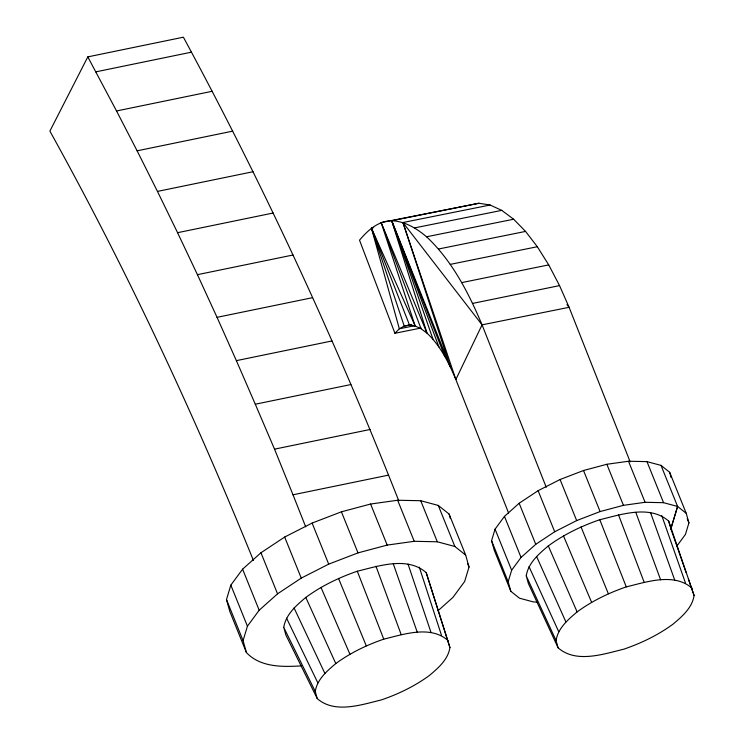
<?xml version="1.0" encoding="UTF-8"?>
<svg xmlns="http://www.w3.org/2000/svg" width="744" height="744" viewBox="0 0 744 744"><rect width="100%" height="100%" fill="white"/><g stroke="black" fill="none" stroke-linecap="round" stroke-linejoin="round"><path stroke-width="1.12" d="M301.246 665.88C282.45 667.052 260.344 667.387 246.413 652.562L229.822 611.503L226.483 599.571L230.835 585.128L242.6 569.169L260.958 552.764L284.664 537.047L312.108 523.079L341.412 511.816L370.586 504.032L397.64 500.247L420.723 500.721L438.272 505.427L449.088 514.039L465.679 555.098L469.018 567.03L464.665 581.473L452.91 597.432L437.881 610.852M246.413 652.562L243.074 640.631L247.427 626.188L259.182 610.229L277.549 593.824L301.255 578.107L328.699 564.138L358.004 552.885L387.178 545.092L414.231 541.307L437.314 541.781L454.863 546.487L465.679 555.098M283.743 627.378C285.826 614.395 296.298 605.467 305.803 597.423C321.454 585.974 338.994 577.502 357.297 571.225C378.733 566.044 407.433 556.075 426.21 572.638L449.943 647.587C448 659.686 438.244 668 429.39 675.487C414.817 686.154 398.468 694.05 381.421 699.899C361.454 704.717 334.716 714.008 317.232 698.579L285.882 635.023L283.743 627.378L315.242 691.464L317.232 698.579M315.242 691.464C317.177 679.365 326.932 671.051 335.786 663.564C350.359 652.897 366.708 645.001 383.755 639.152C403.722 634.334 430.46 625.044 447.944 640.472M536.991 602.036L533.522 601.961L519.489 598.204L510.84 591.313L494.249 550.253L491.57 540.702L495.058 529.151L504.46 516.383L519.154 503.26L538.117 490.687L560.074 479.517L583.519 470.506L606.853 464.275L628.494 461.243L646.964 461.624L661.007 465.391L669.656 472.282L686.247 513.341L688.925 522.883L685.438 534.434L676.705 546.301M510.84 591.313L508.161 581.761L511.649 570.211L521.051 557.442L535.745 544.32L554.708 531.746L576.665 520.577L600.11 511.565L623.444 505.334L645.085 502.302L663.555 502.684L677.598 506.45L686.247 513.341M526.24 575.875C528.314 562.892 538.796 553.964 548.3 545.919C563.943 534.471 581.492 525.999 599.794 519.721C621.231 514.541 649.931 504.571 668.707 521.135L694.115 595.535C692.134 607.932 682.127 616.46 673.05 624.132C658.115 635.069 641.365 643.16 623.891 649.159C603.421 654.097 576.023 663.611 558.093 647.801L528.38 583.519L526.24 575.875L556.047 640.51L558.093 647.801M556.047 640.51C558.037 628.113 568.044 619.585 577.121 611.912C592.057 600.975 608.806 592.884 626.281 586.886C646.741 581.947 674.148 572.424 692.078 588.244M670.632 529.542L677.598 506.45L661.007 465.391M677.598 506.45L670.846 528.77L686.108 572.554M421.02 328.03L394.934 333.275L359.519 240.173C367.796 230.352 378.11 220.912 391.725 220.736C405.034 221.275 416.621 228.436 426.545 236.778C452.222 260.837 468.553 292.82 482.066 324.849L455.849 379.524L508.626 513.109M398.756 500.759C336.111 342.221 264.483 187.172 183.396 37.2L87.811 56.879L49.885 131.111C126.778 269.7 193.831 413.618 253.425 560.437M394.934 333.275L399.333 328.783L404.224 326.049L411.023 324.682M87.811 56.879L95.753 71.87L191.338 52.192M95.753 71.87L116.538 110.968L212.124 91.298M116.538 110.968L137.119 150.818L232.695 131.139M137.119 150.818L157.458 191.403L253.044 171.725M157.458 191.403L177.574 232.695L273.15 213.017M177.574 232.695L197.43 274.676L293.015 255.006M197.43 274.676L217.043 317.335L312.629 297.656M217.043 317.335L236.378 360.645L331.964 340.966M236.378 360.645L255.294 404.224L350.88 384.555M255.294 404.224L274.536 449.153L370.121 429.483M274.536 449.153L293.006 494.797L388.591 475.118M472.626 303.403L559.544 285.612L569.095 307.3L630.14 461.801M438.514 249.008L525.562 231.412L537.317 246.72L548.719 264.892L559.544 285.612M450.315 264.371L537.317 246.72M461.754 282.608L548.719 264.892M490.119 205.018L478.941 203.252L391.725 220.736L427.028 333.182C440.513 345.793 448.781 362.737 455.849 379.524L402.941 222.521L490.119 205.018L501.754 210.375L513.63 219.229L525.562 231.412M415.199 325.593L399.333 328.783L371.405 228.027L373.665 227.571M414.622 227.897L501.754 210.375M426.545 236.778L513.63 219.229M411.804 324.672L404.224 326.049L371.405 228.027L415.18 326.021L421.039 328.718L427.028 333.182L381.151 222.586L478.941 203.252M433.045 339.32L391.725 220.736L450.185 366.653L402.941 222.521L482.066 324.849L569.095 307.3L566.975 304.566M286.533 618.143L317.837 682.853M294.057 607.922L324.849 673.339M529.021 566.64L558.716 631.684M305.803 597.423L335.786 663.564M536.554 556.419L565.896 621.928M548.3 545.919L577.121 611.912M320.98 587.369L349.922 654.19M563.478 535.866L591.601 602.305M338.539 578.432L366.281 645.866M581.036 526.929L608.369 593.768M687.224 518.67L688.925 522.883M646.964 461.624L663.555 502.684M628.494 461.243L645.085 502.302M606.853 464.275L623.444 505.334M583.519 470.506L600.11 511.565M560.074 479.517L576.665 520.577M538.117 490.687L554.708 531.746M519.154 503.26L535.745 544.32M504.46 516.383L521.051 557.442M495.058 529.151L511.649 570.211M491.57 540.702L508.161 581.761M467.744 563.868L469.018 567.03M438.272 505.427L454.863 546.487M420.723 500.721L437.314 541.781M397.64 500.247L414.231 541.307M370.586 504.032L387.178 545.092M341.412 511.816L358.004 552.885M312.108 523.079L328.699 564.138M284.664 537.047L301.255 578.107M260.958 552.764L277.549 593.824M242.6 569.169L259.182 610.229M230.835 585.128L247.427 626.188M226.483 599.571L243.074 640.631M293.006 494.797L305.71 526.845M599.794 519.721L626.281 586.886M482.066 324.849L546.245 487.292M371.405 228.027L409.535 325.119L415.18 326.021L381.151 222.586L421.039 328.718M444.717 356.209L391.725 220.736L438.979 347.039M357.297 571.225L383.755 639.152M618.469 514.736L644.109 582.134M635.776 512.309L660.635 579.818M375.971 566.24L401.146 634.511M650.554 512.616L674.743 580.106M661.788 515.629L685.466 582.98M393.288 563.812L417.272 632.251M688.395 579.12L694.115 595.535M408.056 564.119L431.036 632.539M419.291 567.133L441.499 635.339M449.943 647.587L426.21 572.638M669.656 472.282L671.144 477.583M668.707 521.135L670.232 526.594M449.088 514.039L450.306 518.373"/></g></svg>
